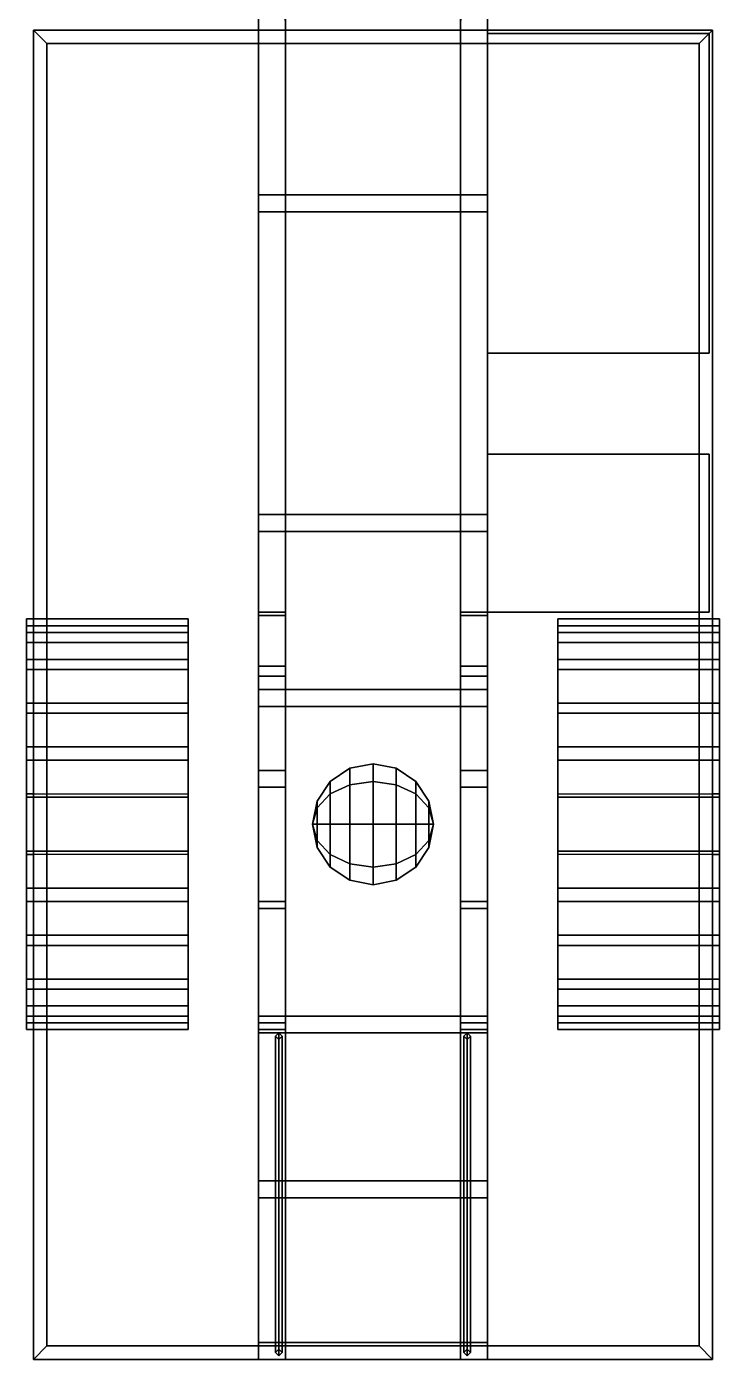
# Model space of a CAD drawing. Extents: x -1.04 to 1.04, y -3.69 to 2.79.
# Drawn here: x -1.03 to 1.03, y -3.69 to 0.27 of the extents above; entities that cross this region are included whole.
import ezdxf

# ---------------------------------------------------------------- set-up
doc = ezdxf.new("R2010")
doc.units = 0
doc.layers.get('0').update_dxf_attribs({"linetype": 'CONTINUOUS'})

msp = doc.modelspace()

# ---------------------------------------------------------------- linework, layer by layer
for points in [[(-0.34, 1.46, 0.47), (-0.34, -1.48, 0.47), (-0.34, -1.47, 0.67), (-0.34, 1.46, 0.67)], [(-0.26, 1.46, 0.47), (-0.26, -1.48, 0.47), (-0.34, -1.48, 0.47), (-0.34, 1.46, 0.47)], [(-0.34, 1.46, 0.67), (-0.34, -1.47, 0.67), (-0.26, -1.47, 0.67), (-0.26, 0.28, 0.67)], [(-0.26, -1.47, 0.67), (-0.26, -1.48, 0.47), (-0.26, 1.46, 0.47), (-0.26, 1.46, 0.67)], [(0.34, 1.46, 0.47), (0.34, -1.48, 0.47), (0.26, -1.48, 0.47), (0.26, 1.46, 0.47)], [(0.26, 1.46, 0.47), (0.26, -1.48, 0.47), (0.26, -1.47, 0.67), (0.26, 1.46, 0.67)], [(0.26, 0.28, 0.67), (0.26, -1.47, 0.67), (0.34, -1.47, 0.67), (0.34, 1.46, 0.67)], [(0.34, -1.47, 0.67), (0.34, -1.48, 0.47), (0.34, 1.46, 0.47), (0.34, 1.46, 0.67)], [(-1.01, 0.26, 1.09), (-1.01, -3.69, 1.09), (-1.01, -3.69, 1.72), (-1.01, 0.26, 1.72)], [(1.01, 0.26, 1.09), (1.01, -3.69, 1.09), (-1.01, -3.69, 1.09), (-1.01, 0.26, 1.09)], [(-0.97, 0.22, 1.72), (-1.01, 0.26, 1.72), (-1.01, -3.69, 1.72), (-0.97, -3.65, 1.72)], [(0.97, 0.22, 1.72), (1.01, 0.26, 1.72), (-1.01, 0.26, 1.72), (-0.97, 0.22, 1.72)], [(-1.01, 0.26, 1.09), (-1.01, 0.26, 1.72), (1.01, 0.26, 1.72), (1.01, 0.26, 1.09)], [(0.34, 0.25, 0.49), (0.34, -0.7, 0.49), (0.34, -0.7, 0.88), (0.34, 0.25, 0.88)], [(0.34, 0.25, 0.88), (0.34, -0.7, 0.88), (1, -0.7, 0.88), (1, 0.25, 0.88)], [(1, 0.25, 0.88), (1, 0.25, 0.49), (0.34, 0.25, 0.49), (0.34, 0.25, 0.88)], [(1, 0.25, 0.49), (1, -0.7, 0.49), (0.34, -0.7, 0.49), (0.34, 0.25, 0.49)], [(0.97, -3.65, 1.72), (1.01, -3.69, 1.72), (1.01, 0.26, 1.72), (0.97, 0.22, 1.72)], [(1, -0.7, 0.88), (1, -0.7, 0.49), (1, 0.25, 0.49), (1, 0.25, 0.88)], [(1.01, 0.26, 1.09), (1.01, 0.26, 1.72), (1.01, -3.69, 1.72), (1.01, -3.69, 1.09)], [(-0.97, 0.22, 1.16), (-0.97, -3.65, 1.16), (0.97, -3.65, 1.16), (0.97, 0.22, 1.16)], [(-0.97, 0.22, 1.16), (-0.97, 0.22, 1.72), (-0.97, -3.65, 1.72), (-0.97, -3.65, 1.16)], [(0.97, 0.22, 1.16), (0.97, 0.22, 1.72), (-0.97, 0.22, 1.72), (-0.97, 0.22, 1.16)], [(0.97, -3.65, 1.16), (0.97, -3.65, 1.72), (0.97, 0.22, 1.72), (0.97, 0.22, 1.16)], [(0.34, -0.7, 0.88), (0.34, -0.7, 0.49), (1, -0.7, 0.49), (1, -0.7, 0.88)], [(0.34, -1, 0.49), (0.34, -1.47, 0.49), (0.34, -1.47, 0.88), (0.34, -1, 0.88)], [(0.34, -1, 0.88), (0.34, -1.47, 0.88), (1, -1.47, 0.88), (1, -1, 0.88)], [(1, -1, 0.88), (1, -1, 0.49), (0.34, -1, 0.49), (0.34, -1, 0.88)], [(1, -1, 0.49), (1, -1.47, 0.49), (0.34, -1.47, 0.49), (0.34, -1, 0.49)], [(1, -1.47, 0.88), (1, -1.47, 0.49), (1, -1, 0.49), (1, -1, 0.88)], [(-1.03, -1.49, 0.53), (-1.03, -1.53, 0.69), (-0.55, -1.53, 0.69), (-0.55, -1.49, 0.53)], [(-1.03, -1.51, 0.52), (-1.03, -1.56, 0.69), (-1.03, -1.53, 0.69), (-1.03, -1.49, 0.53)], [(-1.03, -1.49, 0.43), (-1.03, -1.49, 0.53), (-0.55, -1.49, 0.53), (-0.55, -1.49, 0.43)], [(-1.03, -1.51, 0.43), (-1.03, -1.51, 0.52), (-1.03, -1.49, 0.53), (-1.03, -1.49, 0.43)], [(-0.55, -1.49, 0.43), (-0.55, -1.51, 0.43), (-1.03, -1.51, 0.43), (-1.03, -1.49, 0.43)], [(-0.55, -1.53, 0.69), (-0.55, -1.56, 0.69), (-0.55, -1.51, 0.52), (-0.55, -1.49, 0.53)], [(-0.55, -1.49, 0.53), (-0.55, -1.51, 0.52), (-0.55, -1.51, 0.43), (-0.55, -1.49, 0.43)], [(-0.34, -1.48, 0.47), (-0.34, -1.66, 0.51), (-0.34, -1.63, 0.71), (-0.34, -1.47, 0.67)], [(-0.34, -1.47, 0.67), (-0.34, -1.63, 0.71), (-0.26, -1.63, 0.71), (-0.26, -1.47, 0.67)], [(-0.26, -1.48, 0.47), (-0.26, -1.66, 0.51), (-0.34, -1.66, 0.51), (-0.34, -1.48, 0.47)], [(-0.26, -1.63, 0.71), (-0.26, -1.66, 0.51), (-0.26, -1.48, 0.47), (-0.26, -1.47, 0.67)], [(0.26, -1.48, 0.47), (0.26, -1.66, 0.51), (0.26, -1.63, 0.71), (0.26, -1.47, 0.67)], [(0.26, -1.47, 0.67), (0.26, -1.63, 0.71), (0.34, -1.63, 0.71), (0.34, -1.47, 0.67)], [(0.34, -1.48, 0.47), (0.34, -1.66, 0.51), (0.26, -1.66, 0.51), (0.26, -1.48, 0.47)], [(0.34, -1.63, 0.71), (0.34, -1.66, 0.51), (0.34, -1.48, 0.47), (0.34, -1.47, 0.67)], [(0.34, -1.47, 0.88), (0.34, -1.47, 0.49), (1, -1.47, 0.49), (1, -1.47, 0.88)], [(1.03, -1.49, 0.43), (1.03, -1.51, 0.43), (0.55, -1.51, 0.43), (0.55, -1.49, 0.43)], [(0.55, -1.51, 0.43), (0.55, -1.51, 0.52), (0.55, -1.49, 0.53), (0.55, -1.49, 0.43)], [(0.55, -1.49, 0.43), (0.55, -1.49, 0.53), (1.03, -1.49, 0.53), (1.03, -1.49, 0.43)], [(0.55, -1.51, 0.52), (0.55, -1.56, 0.69), (0.55, -1.53, 0.69), (0.55, -1.49, 0.53)], [(0.55, -1.49, 0.53), (0.55, -1.53, 0.69), (1.03, -1.53, 0.69), (1.03, -1.49, 0.53)], [(1.03, -1.49, 0.53), (1.03, -1.51, 0.52), (1.03, -1.51, 0.43), (1.03, -1.49, 0.43)], [(1.03, -1.53, 0.69), (1.03, -1.56, 0.69), (1.03, -1.51, 0.52), (1.03, -1.49, 0.53)], [(-0.55, -1.51, 0.52), (-0.55, -1.56, 0.69), (-1.03, -1.56, 0.69), (-1.03, -1.51, 0.52)], [(-0.55, -1.51, 0.43), (-0.55, -1.51, 0.52), (-1.03, -1.51, 0.52), (-1.03, -1.51, 0.43)], [(-1.03, -1.56, 0.69), (-1.03, -1.64, 0.83), (-1.03, -1.61, 0.84), (-1.03, -1.53, 0.69)], [(-1.03, -1.53, 0.69), (-1.03, -1.61, 0.84), (-0.55, -1.61, 0.84), (-0.55, -1.53, 0.69)], [(-0.55, -1.61, 0.84), (-0.55, -1.64, 0.83), (-0.55, -1.56, 0.69), (-0.55, -1.53, 0.69)], [(1.03, -1.51, 0.43), (1.03, -1.51, 0.52), (0.55, -1.51, 0.52), (0.55, -1.51, 0.43)], [(1.03, -1.51, 0.52), (1.03, -1.56, 0.69), (0.55, -1.56, 0.69), (0.55, -1.51, 0.52)], [(0.55, -1.56, 0.69), (0.55, -1.64, 0.83), (0.55, -1.61, 0.84), (0.55, -1.53, 0.69)], [(0.55, -1.53, 0.69), (0.55, -1.61, 0.84), (1.03, -1.61, 0.84), (1.03, -1.53, 0.69)], [(1.03, -1.61, 0.84), (1.03, -1.64, 0.83), (1.03, -1.56, 0.69), (1.03, -1.53, 0.69)], [(-0.55, -1.56, 0.69), (-0.55, -1.64, 0.83), (-1.03, -1.64, 0.83), (-1.03, -1.56, 0.69)], [(1.03, -1.56, 0.69), (1.03, -1.64, 0.83), (0.55, -1.64, 0.83), (0.55, -1.56, 0.69)], [(-1.03, -1.64, 0.83), (-1.03, -1.77, 0.95), (-1.03, -1.74, 0.97), (-1.03, -1.61, 0.84)], [(-1.03, -1.61, 0.84), (-1.03, -1.74, 0.97), (-0.55, -1.74, 0.97), (-0.55, -1.61, 0.84)], [(-0.55, -1.74, 0.97), (-0.55, -1.77, 0.95), (-0.55, -1.64, 0.83), (-0.55, -1.61, 0.84)], [(0.55, -1.64, 0.83), (0.55, -1.77, 0.95), (0.55, -1.74, 0.97), (0.55, -1.61, 0.84)], [(0.55, -1.61, 0.84), (0.55, -1.74, 0.97), (1.03, -1.74, 0.97), (1.03, -1.61, 0.84)], [(1.03, -1.74, 0.97), (1.03, -1.77, 0.95), (1.03, -1.64, 0.83), (1.03, -1.61, 0.84)], [(-0.55, -1.64, 0.83), (-0.55, -1.77, 0.95), (-1.03, -1.77, 0.95), (-1.03, -1.64, 0.83)], [(-0.34, -1.66, 0.51), (-0.34, -1.99, 0.71), (-0.34, -1.94, 0.86), (-0.34, -1.63, 0.71)], [(-0.34, -1.63, 0.71), (-0.34, -1.94, 0.86), (-0.26, -1.94, 0.86), (-0.26, -1.63, 0.71)], [(-0.26, -1.66, 0.51), (-0.26, -1.99, 0.71), (-0.34, -1.99, 0.71), (-0.34, -1.66, 0.51)], [(-0.26, -1.94, 0.86), (-0.26, -1.99, 0.71), (-0.26, -1.66, 0.51), (-0.26, -1.63, 0.71)], [(0.26, -1.63, 0.71), (0.26, -1.94, 0.86), (0.34, -1.94, 0.86), (0.34, -1.63, 0.71)], [(0.26, -1.66, 0.51), (0.26, -1.99, 0.71), (0.26, -1.94, 0.86), (0.26, -1.63, 0.71)], [(0.34, -1.66, 0.51), (0.34, -1.99, 0.71), (0.26, -1.99, 0.71), (0.26, -1.66, 0.51)], [(0.34, -1.94, 0.86), (0.34, -1.99, 0.71), (0.34, -1.66, 0.51), (0.34, -1.63, 0.71)], [(1.03, -1.64, 0.83), (1.03, -1.77, 0.95), (0.55, -1.77, 0.95), (0.55, -1.64, 0.83)], [(-1.03, -1.74, 0.97), (-1.03, -1.87, 1.05), (-0.55, -1.87, 1.05), (-0.55, -1.74, 0.97)], [(-1.03, -1.77, 0.95), (-1.03, -1.91, 1.03), (-1.03, -1.87, 1.05), (-1.03, -1.74, 0.97)], [(-0.55, -1.87, 1.05), (-0.55, -1.91, 1.03), (-0.55, -1.77, 0.95), (-0.55, -1.74, 0.97)], [(0.55, -1.77, 0.95), (0.55, -1.91, 1.03), (0.55, -1.87, 1.05), (0.55, -1.74, 0.97)], [(0.55, -1.74, 0.97), (0.55, -1.87, 1.05), (1.03, -1.87, 1.05), (1.03, -1.74, 0.97)], [(1.03, -1.87, 1.05), (1.03, -1.91, 1.03), (1.03, -1.77, 0.95), (1.03, -1.74, 0.97)], [(-0.55, -1.77, 0.95), (-0.55, -1.91, 1.03), (-1.03, -1.91, 1.03), (-1.03, -1.77, 0.95)], [(1.03, -1.77, 0.95), (1.03, -1.91, 1.03), (0.55, -1.91, 1.03), (0.55, -1.77, 0.95)], [(-1.03, -1.91, 1.03), (-1.03, -2.02, 1.06), (-1.03, -2.01, 1.09), (-1.03, -1.87, 1.05)], [(-1.03, -1.87, 1.05), (-1.03, -2.01, 1.09), (-0.55, -2.01, 1.09), (-0.55, -1.87, 1.05)], [(-0.55, -2.01, 1.09), (-0.55, -2.02, 1.06), (-0.55, -1.91, 1.03), (-0.55, -1.87, 1.05)], [(0.55, -1.91, 1.03), (0.55, -2.02, 1.06), (0.55, -2.01, 1.09), (0.55, -1.87, 1.05)], [(0.55, -1.87, 1.05), (0.55, -2.01, 1.09), (1.03, -2.01, 1.09), (1.03, -1.87, 1.05)], [(1.03, -2.01, 1.09), (1.03, -2.02, 1.06), (1.03, -1.91, 1.03), (1.03, -1.87, 1.05)], [(-0.55, -1.91, 1.03), (-0.55, -2.02, 1.06), (-1.03, -2.02, 1.06), (-1.03, -1.91, 1.03)], [(-0.34, -1.99, 0.71), (-0.34, -2.33, 0.71), (-0.34, -2.35, 0.86), (-0.34, -1.94, 0.86)], [(-0.34, -1.94, 0.86), (-0.34, -2.35, 0.86), (-0.26, -2.35, 0.86), (-0.26, -1.94, 0.86)], [(-0.26, -2.35, 0.86), (-0.26, -2.33, 0.71), (-0.26, -1.99, 0.71), (-0.26, -1.94, 0.86)], [(-0.1273, -1.9727, 0.45), (-0.0689, -1.9337, 0.45), (-0.0689, -1.9824, 0.3324), (-0.1273, -2.01, 0.36)], [(-0.1273, -2.01, 0.54), (-0.0689, -1.9824, 0.5676), (-0.0689, -1.9337, 0.45), (-0.1273, -1.9727, 0.45)], [(-0.0689, -1.9337, 0.45), (0, -1.92, 0.45), (0, -1.9727, 0.3227), (-0.0689, -1.9824, 0.3324)], [(-0.0689, -1.9824, 0.5676), (0, -1.9727, 0.5773), (0, -1.92, 0.45), (-0.0689, -1.9337, 0.45)], [(0, -1.92, 0.45), (0.0689, -1.9337, 0.45), (0.0689, -1.9824, 0.3324), (0, -1.9727, 0.3227)], [(0, -1.9727, 0.5773), (0.0689, -1.9824, 0.5676), (0.0689, -1.9337, 0.45), (0, -1.92, 0.45)], [(0.0689, -1.9337, 0.45), (0.1273, -1.9727, 0.45), (0.1273, -2.01, 0.36), (0.0689, -1.9824, 0.3324)], [(0.0689, -1.9824, 0.5676), (0.1273, -2.01, 0.54), (0.1273, -1.9727, 0.45), (0.0689, -1.9337, 0.45)], [(0.26, -1.99, 0.71), (0.26, -2.33, 0.71), (0.26, -2.35, 0.86), (0.26, -1.94, 0.86)], [(0.26, -1.94, 0.86), (0.26, -2.35, 0.86), (0.34, -2.35, 0.86), (0.34, -1.94, 0.86)], [(0.34, -2.35, 0.86), (0.34, -2.33, 0.71), (0.34, -1.99, 0.71), (0.34, -1.94, 0.86)], [(1.03, -1.91, 1.03), (1.03, -2.02, 1.06), (0.55, -2.02, 1.06), (0.55, -1.91, 1.03)], [(-0.1663, -2.0311, 0.45), (-0.1273, -1.9727, 0.45), (-0.1273, -2.01, 0.36), (-0.1663, -2.0513, 0.4013)], [(-0.1663, -2.0513, 0.4987), (-0.1273, -2.01, 0.54), (-0.1273, -1.9727, 0.45), (-0.1663, -2.0311, 0.45)], [(-0.0689, -1.9824, 0.3324), (0, -1.9727, 0.3227), (0, -2.1, 0.27), (-0.0689, -2.1, 0.2837)], [(-0.0689, -2.1, 0.6163), (0, -2.1, 0.63), (0, -1.9727, 0.5773), (-0.0689, -1.9824, 0.5676)], [(0, -1.9727, 0.3227), (0.0689, -1.9824, 0.3324), (0.0689, -2.1, 0.2837), (0, -2.1, 0.27)], [(0, -2.1, 0.63), (0.0689, -2.1, 0.6163), (0.0689, -1.9824, 0.5676), (0, -1.9727, 0.5773)], [(0.1273, -1.9727, 0.45), (0.1663, -2.0311, 0.45), (0.1663, -2.0513, 0.4013), (0.1273, -2.01, 0.36)], [(0.1273, -2.01, 0.54), (0.1663, -2.0513, 0.4987), (0.1663, -2.0311, 0.45), (0.1273, -1.9727, 0.45)], [(-1.03, -2.02, 1.06), (-1.03, -2.18, 1.06), (-1.03, -2.19, 1.09), (-1.03, -2.01, 1.09)], [(-1.03, -2.01, 1.09), (-1.03, -2.19, 1.09), (-1.01, -2.19, 1.09), (-1.01, -2.01, 1.09)], [(-0.55, -2.19, 1.09), (-0.55, -2.18, 1.06), (-0.55, -2.02, 1.06), (-0.55, -2.01, 1.09)], [(-0.26, -1.99, 0.71), (-0.26, -2.33, 0.71), (-0.34, -2.33, 0.71), (-0.34, -1.99, 0.71)], [(-0.1663, -2.0513, 0.4013), (-0.1273, -2.01, 0.36), (-0.1273, -2.1, 0.3227), (-0.1663, -2.1, 0.3811)], [(-0.1663, -2.1, 0.5189), (-0.1273, -2.1, 0.5773), (-0.1273, -2.01, 0.54), (-0.1663, -2.0513, 0.4987)], [(-0.1273, -2.01, 0.36), (-0.0689, -1.9824, 0.3324), (-0.0689, -2.1, 0.2837), (-0.1273, -2.1, 0.3227)], [(-0.1273, -2.1, 0.5773), (-0.0689, -2.1, 0.6163), (-0.0689, -1.9824, 0.5676), (-0.1273, -2.01, 0.54)], [(0.0689, -1.9824, 0.3324), (0.1273, -2.01, 0.36), (0.1273, -2.1, 0.3227), (0.0689, -2.1, 0.2837)], [(0.0689, -2.1, 0.6163), (0.1273, -2.1, 0.5773), (0.1273, -2.01, 0.54), (0.0689, -1.9824, 0.5676)], [(0.1273, -2.01, 0.36), (0.1663, -2.0513, 0.4013), (0.1663, -2.1, 0.3811), (0.1273, -2.1, 0.3227)], [(0.1273, -2.1, 0.5773), (0.1663, -2.1, 0.5189), (0.1663, -2.0513, 0.4987), (0.1273, -2.01, 0.54)], [(0.34, -1.99, 0.71), (0.34, -2.33, 0.71), (0.26, -2.33, 0.71), (0.26, -1.99, 0.71)], [(0.55, -2.02, 1.06), (0.55, -2.18, 1.06), (0.55, -2.19, 1.09), (0.55, -2.01, 1.09)], [(1.01, -2.01, 1.09), (1.01, -2.19, 1.09), (1.03, -2.19, 1.09), (1.03, -2.01, 1.09)], [(1.03, -2.19, 1.09), (1.03, -2.18, 1.06), (1.03, -2.02, 1.06), (1.03, -2.01, 1.09)], [(-0.55, -2.02, 1.06), (-0.55, -2.18, 1.06), (-1.03, -2.18, 1.06), (-1.03, -2.02, 1.06)], [(-0.18, -2.1, 0.45), (-0.1663, -2.0311, 0.45), (-0.1663, -2.0513, 0.4013), (-0.18, -2.1, 0.45)], [(-0.18, -2.1, 0.45), (-0.1663, -2.0513, 0.4987), (-0.1663, -2.0311, 0.45), (-0.18, -2.1, 0.45)], [(-0.18, -2.1, 0.45), (-0.1663, -2.0513, 0.4013), (-0.1663, -2.1, 0.3811), (-0.18, -2.1, 0.45)], [(-0.18, -2.1, 0.45), (-0.1663, -2.1, 0.5189), (-0.1663, -2.0513, 0.4987), (-0.18, -2.1, 0.45)], [(0.1663, -2.0311, 0.45), (0.18, -2.1, 0.45), (0.18, -2.1, 0.45), (0.1663, -2.0513, 0.4013)], [(0.1663, -2.0513, 0.4987), (0.18, -2.1, 0.45), (0.18, -2.1, 0.45), (0.1663, -2.0311, 0.45)], [(0.1663, -2.0513, 0.4013), (0.18, -2.1, 0.45), (0.18, -2.1, 0.45), (0.1663, -2.1, 0.3811)], [(0.1663, -2.1, 0.5189), (0.18, -2.1, 0.45), (0.18, -2.1, 0.45), (0.1663, -2.0513, 0.4987)], [(1.03, -2.02, 1.06), (1.03, -2.18, 1.06), (0.55, -2.18, 1.06), (0.55, -2.02, 1.06)], [(-0.18, -2.1, 0.45), (-0.1663, -2.1, 0.3811), (-0.1663, -2.1487, 0.4013), (-0.18, -2.1, 0.45)], [(-0.18, -2.1, 0.45), (-0.1663, -2.1487, 0.4013), (-0.1663, -2.1689, 0.45), (-0.18, -2.1, 0.45)], [(-0.18, -2.1, 0.45), (-0.1663, -2.1689, 0.45), (-0.1663, -2.1487, 0.4987), (-0.18, -2.1, 0.45)], [(-0.18, -2.1, 0.45), (-0.1663, -2.1487, 0.4987), (-0.1663, -2.1, 0.5189), (-0.18, -2.1, 0.45)], [(-0.1663, -2.1, 0.3811), (-0.1273, -2.1, 0.3227), (-0.1273, -2.19, 0.36), (-0.1663, -2.1487, 0.4013)], [(-0.1663, -2.1487, 0.4987), (-0.1273, -2.19, 0.54), (-0.1273, -2.1, 0.5773), (-0.1663, -2.1, 0.5189)], [(-0.1273, -2.1, 0.3227), (-0.0689, -2.1, 0.2837), (-0.0689, -2.2176, 0.3324), (-0.1273, -2.19, 0.36)], [(-0.1273, -2.19, 0.54), (-0.0689, -2.2176, 0.5676), (-0.0689, -2.1, 0.6163), (-0.1273, -2.1, 0.5773)], [(-0.0689, -2.1, 0.2837), (0, -2.1, 0.27), (0, -2.2273, 0.3227), (-0.0689, -2.2176, 0.3324)], [(-0.0689, -2.2176, 0.5676), (0, -2.2273, 0.5773), (0, -2.1, 0.63), (-0.0689, -2.1, 0.6163)], [(0, -2.1, 0.27), (0.0689, -2.1, 0.2837), (0.0689, -2.2176, 0.3324), (0, -2.2273, 0.3227)], [(0, -2.2273, 0.5773), (0.0689, -2.2176, 0.5676), (0.0689, -2.1, 0.6163), (0, -2.1, 0.63)], [(0.0689, -2.1, 0.2837), (0.1273, -2.1, 0.3227), (0.1273, -2.19, 0.36), (0.0689, -2.2176, 0.3324)], [(0.0689, -2.2176, 0.5676), (0.1273, -2.19, 0.54), (0.1273, -2.1, 0.5773), (0.0689, -2.1, 0.6163)], [(0.1273, -2.1, 0.3227), (0.1663, -2.1, 0.3811), (0.1663, -2.1487, 0.4013), (0.1273, -2.19, 0.36)], [(0.1273, -2.19, 0.54), (0.1663, -2.1487, 0.4987), (0.1663, -2.1, 0.5189), (0.1273, -2.1, 0.5773)], [(0.1663, -2.1, 0.3811), (0.18, -2.1, 0.45), (0.18, -2.1, 0.45), (0.1663, -2.1487, 0.4013)], [(0.1663, -2.1487, 0.4013), (0.18, -2.1, 0.45), (0.18, -2.1, 0.45), (0.1663, -2.1689, 0.45)], [(0.1663, -2.1689, 0.45), (0.18, -2.1, 0.45), (0.18, -2.1, 0.45), (0.1663, -2.1487, 0.4987)], [(0.1663, -2.1487, 0.4987), (0.18, -2.1, 0.45), (0.18, -2.1, 0.45), (0.1663, -2.1, 0.5189)], [(-0.1663, -2.1487, 0.4013), (-0.1273, -2.19, 0.36), (-0.1273, -2.2273, 0.45), (-0.1663, -2.1689, 0.45)], [(-0.1663, -2.1689, 0.45), (-0.1273, -2.2273, 0.45), (-0.1273, -2.19, 0.54), (-0.1663, -2.1487, 0.4987)], [(0.1273, -2.19, 0.36), (0.1663, -2.1487, 0.4013), (0.1663, -2.1689, 0.45), (0.1273, -2.2273, 0.45)], [(0.1273, -2.2273, 0.45), (0.1663, -2.1689, 0.45), (0.1663, -2.1487, 0.4987), (0.1273, -2.19, 0.54)], [(-1.03, -2.19, 1.09), (-1.03, -2.18, 1.06), (-1.03, -2.29, 1.03), (-1.03, -2.33, 1.05)], [(-1.03, -2.29, 1.03), (-1.03, -2.18, 1.06), (-0.55, -2.18, 1.06), (-0.55, -2.29, 1.03)], [(-0.55, -2.33, 1.05), (-0.55, -2.19, 1.09), (-1.03, -2.19, 1.09), (-1.03, -2.33, 1.05)], [(-0.55, -2.29, 1.03), (-0.55, -2.18, 1.06), (-0.55, -2.19, 1.09), (-0.55, -2.33, 1.05)], [(-0.1273, -2.19, 0.36), (-0.0689, -2.2176, 0.3324), (-0.0689, -2.2663, 0.45), (-0.1273, -2.2273, 0.45)], [(-0.1273, -2.2273, 0.45), (-0.0689, -2.2663, 0.45), (-0.0689, -2.2176, 0.5676), (-0.1273, -2.19, 0.54)], [(-0.0689, -2.2176, 0.3324), (0, -2.2273, 0.3227), (0, -2.28, 0.45), (-0.0689, -2.2663, 0.45)], [(-0.0689, -2.2663, 0.45), (0, -2.28, 0.45), (0, -2.2273, 0.5773), (-0.0689, -2.2176, 0.5676)], [(0, -2.2273, 0.3227), (0.0689, -2.2176, 0.3324), (0.0689, -2.2663, 0.45), (0, -2.28, 0.45)], [(0, -2.28, 0.45), (0.0689, -2.2663, 0.45), (0.0689, -2.2176, 0.5676), (0, -2.2273, 0.5773)], [(0.0689, -2.2176, 0.3324), (0.1273, -2.19, 0.36), (0.1273, -2.2273, 0.45), (0.0689, -2.2663, 0.45)], [(0.0689, -2.2663, 0.45), (0.1273, -2.2273, 0.45), (0.1273, -2.19, 0.54), (0.0689, -2.2176, 0.5676)], [(0.55, -2.19, 1.09), (0.55, -2.18, 1.06), (0.55, -2.29, 1.03), (0.55, -2.33, 1.05)], [(0.55, -2.29, 1.03), (0.55, -2.18, 1.06), (1.03, -2.18, 1.06), (1.03, -2.29, 1.03)], [(1.03, -2.33, 1.05), (1.03, -2.19, 1.09), (0.55, -2.19, 1.09), (0.55, -2.33, 1.05)], [(1.03, -2.29, 1.03), (1.03, -2.18, 1.06), (1.03, -2.19, 1.09), (1.03, -2.33, 1.05)], [(-1.03, -2.33, 1.05), (-1.03, -2.29, 1.03), (-1.03, -2.43, 0.95), (-1.03, -2.46, 0.97)], [(-1.03, -2.43, 0.95), (-1.03, -2.29, 1.03), (-0.55, -2.29, 1.03), (-0.55, -2.43, 0.95)], [(-0.55, -2.43, 0.95), (-0.55, -2.29, 1.03), (-0.55, -2.33, 1.05), (-0.55, -2.46, 0.97)], [(0.55, -2.33, 1.05), (0.55, -2.29, 1.03), (0.55, -2.43, 0.95), (0.55, -2.46, 0.97)], [(0.55, -2.43, 0.95), (0.55, -2.29, 1.03), (1.03, -2.29, 1.03), (1.03, -2.43, 0.95)], [(1.03, -2.43, 0.95), (1.03, -2.29, 1.03), (1.03, -2.33, 1.05), (1.03, -2.46, 0.97)], [(-0.55, -2.46, 0.97), (-0.55, -2.33, 1.05), (-1.03, -2.33, 1.05), (-1.03, -2.46, 0.97)], [(-0.34, -2.33, 0.71), (-0.34, -2.69, 0.59), (-0.34, -2.71, 0.74), (-0.34, -2.35, 0.86)], [(-0.26, -2.33, 0.71), (-0.26, -2.69, 0.59), (-0.34, -2.69, 0.59), (-0.34, -2.33, 0.71)], [(-0.26, -2.71, 0.74), (-0.26, -2.69, 0.59), (-0.26, -2.33, 0.71), (-0.26, -2.35, 0.86)], [(0.26, -2.33, 0.71), (0.26, -2.69, 0.59), (0.26, -2.71, 0.74), (0.26, -2.35, 0.86)], [(0.34, -2.33, 0.71), (0.34, -2.69, 0.59), (0.26, -2.69, 0.59), (0.26, -2.33, 0.71)], [(0.34, -2.71, 0.74), (0.34, -2.69, 0.59), (0.34, -2.33, 0.71), (0.34, -2.35, 0.86)], [(1.03, -2.46, 0.97), (1.03, -2.33, 1.05), (0.55, -2.33, 1.05), (0.55, -2.46, 0.97)], [(-0.34, -2.35, 0.86), (-0.34, -2.71, 0.74), (-0.26, -2.71, 0.74), (-0.26, -2.35, 0.86)], [(0.26, -2.35, 0.86), (0.26, -2.71, 0.74), (0.34, -2.71, 0.74), (0.34, -2.35, 0.86)], [(-1.03, -2.46, 0.97), (-1.03, -2.43, 0.95), (-1.03, -2.56, 0.83), (-1.03, -2.59, 0.84)], [(-1.03, -2.56, 0.83), (-1.03, -2.43, 0.95), (-0.55, -2.43, 0.95), (-0.55, -2.56, 0.83)], [(-0.55, -2.56, 0.83), (-0.55, -2.43, 0.95), (-0.55, -2.46, 0.97), (-0.55, -2.59, 0.84)], [(0.55, -2.46, 0.97), (0.55, -2.43, 0.95), (0.55, -2.56, 0.83), (0.55, -2.59, 0.84)], [(0.55, -2.56, 0.83), (0.55, -2.43, 0.95), (1.03, -2.43, 0.95), (1.03, -2.56, 0.83)], [(1.03, -2.56, 0.83), (1.03, -2.43, 0.95), (1.03, -2.46, 0.97), (1.03, -2.59, 0.84)], [(-0.55, -2.59, 0.84), (-0.55, -2.46, 0.97), (-1.03, -2.46, 0.97), (-1.03, -2.59, 0.84)], [(1.03, -2.59, 0.84), (1.03, -2.46, 0.97), (0.55, -2.46, 0.97), (0.55, -2.59, 0.84)], [(-1.03, -2.59, 0.84), (-1.03, -2.56, 0.83), (-1.03, -2.64, 0.69), (-1.03, -2.67, 0.69)], [(-1.03, -2.64, 0.69), (-1.03, -2.56, 0.83), (-0.55, -2.56, 0.83), (-0.55, -2.64, 0.69)], [(-0.55, -2.64, 0.69), (-0.55, -2.56, 0.83), (-0.55, -2.59, 0.84), (-0.55, -2.67, 0.69)], [(0.55, -2.59, 0.84), (0.55, -2.56, 0.83), (0.55, -2.64, 0.69), (0.55, -2.67, 0.69)], [(0.55, -2.64, 0.69), (0.55, -2.56, 0.83), (1.03, -2.56, 0.83), (1.03, -2.64, 0.69)], [(1.03, -2.64, 0.69), (1.03, -2.56, 0.83), (1.03, -2.59, 0.84), (1.03, -2.67, 0.69)], [(-0.55, -2.67, 0.69), (-0.55, -2.59, 0.84), (-1.03, -2.59, 0.84), (-1.03, -2.67, 0.69)], [(1.03, -2.67, 0.69), (1.03, -2.59, 0.84), (0.55, -2.59, 0.84), (0.55, -2.67, 0.69)], [(-1.03, -2.67, 0.69), (-1.03, -2.64, 0.69), (-1.03, -2.69, 0.52), (-1.03, -2.71, 0.53)], [(-1.03, -2.69, 0.52), (-1.03, -2.64, 0.69), (-0.55, -2.64, 0.69), (-0.55, -2.69, 0.52)], [(-0.55, -2.69, 0.52), (-0.55, -2.64, 0.69), (-0.55, -2.67, 0.69), (-0.55, -2.71, 0.53)], [(0.55, -2.67, 0.69), (0.55, -2.64, 0.69), (0.55, -2.69, 0.52), (0.55, -2.71, 0.53)], [(0.55, -2.69, 0.52), (0.55, -2.64, 0.69), (1.03, -2.64, 0.69), (1.03, -2.69, 0.52)], [(1.03, -2.69, 0.52), (1.03, -2.64, 0.69), (1.03, -2.67, 0.69), (1.03, -2.71, 0.53)], [(-0.55, -2.71, 0.53), (-0.55, -2.67, 0.69), (-1.03, -2.67, 0.69), (-1.03, -2.71, 0.53)], [(-1.03, -2.71, 0.53), (-1.03, -2.69, 0.52), (-1.03, -2.69, 0.43), (-1.03, -2.71, 0.43)], [(-1.03, -2.69, 0.43), (-1.03, -2.69, 0.52), (-0.55, -2.69, 0.52), (-0.55, -2.69, 0.43)], [(-1.03, -2.71, 0.43), (-1.03, -2.69, 0.43), (-0.55, -2.69, 0.43), (-0.55, -2.71, 0.43)], [(-0.55, -2.69, 0.43), (-0.55, -2.69, 0.52), (-0.55, -2.71, 0.53), (-0.55, -2.71, 0.43)], [(-0.34, -2.69, 0.59), (-0.34, -3.69, 0.59), (-0.34, -3.69, 0.74), (-0.34, -2.71, 0.74)], [(-0.26, -2.69, 0.59), (-0.26, -3.69, 0.59), (-0.34, -3.69, 0.59), (-0.34, -2.69, 0.59)], [(-0.26, -3.69, 0.74), (-0.26, -3.69, 0.59), (-0.26, -2.69, 0.59), (-0.26, -2.71, 0.74)], [(0.26, -2.69, 0.59), (0.26, -3.69, 0.59), (0.26, -3.69, 0.74), (0.26, -2.71, 0.74)], [(0.34, -2.69, 0.59), (0.34, -3.69, 0.59), (0.26, -3.69, 0.59), (0.26, -2.69, 0.59)], [(0.34, -3.69, 0.74), (0.34, -3.69, 0.59), (0.34, -2.69, 0.59), (0.34, -2.71, 0.74)], [(1.03, -2.71, 0.53), (1.03, -2.67, 0.69), (0.55, -2.67, 0.69), (0.55, -2.71, 0.53)], [(0.55, -2.71, 0.53), (0.55, -2.69, 0.52), (0.55, -2.69, 0.43), (0.55, -2.71, 0.43)], [(0.55, -2.69, 0.43), (0.55, -2.69, 0.52), (1.03, -2.69, 0.52), (1.03, -2.69, 0.43)], [(0.55, -2.71, 0.43), (0.55, -2.69, 0.43), (1.03, -2.69, 0.43), (1.03, -2.71, 0.43)], [(1.03, -2.69, 0.43), (1.03, -2.69, 0.52), (1.03, -2.71, 0.53), (1.03, -2.71, 0.43)], [(-0.55, -2.71, 0.43), (-0.55, -2.71, 0.53), (-1.03, -2.71, 0.53), (-1.03, -2.71, 0.43)], [(-0.34, -2.71, 0.74), (-0.34, -3.69, 0.74), (-0.26, -3.69, 0.74), (-0.26, -2.71, 0.74)], [(-0.28, -2.72, 0.36), (-0.29, -2.73, 0.37), (-0.29, -2.73, 0.59), (-0.28, -2.72, 0.59)], [(-0.28, -3.68, 0.36), (-0.29, -3.67, 0.37), (-0.29, -2.73, 0.37), (-0.28, -2.72, 0.36)], [(-0.29, -2.73, 0.37), (-0.28, -2.74, 0.38), (-0.28, -2.74, 0.59), (-0.29, -2.73, 0.59)], [(-0.29, -3.67, 0.37), (-0.28, -3.66, 0.38), (-0.28, -2.74, 0.38), (-0.29, -2.73, 0.37)], [(-0.27, -2.73, 0.37), (-0.28, -2.72, 0.36), (-0.28, -2.72, 0.59), (-0.27, -2.73, 0.59)], [(-0.27, -3.67, 0.37), (-0.28, -3.68, 0.36), (-0.28, -2.72, 0.36), (-0.27, -2.73, 0.37)], [(-0.28, -2.74, 0.38), (-0.27, -2.73, 0.37), (-0.27, -2.73, 0.59), (-0.28, -2.74, 0.59)], [(-0.28, -3.66, 0.38), (-0.27, -3.67, 0.37), (-0.27, -2.73, 0.37), (-0.28, -2.74, 0.38)], [(0.26, -2.71, 0.74), (0.26, -3.69, 0.74), (0.34, -3.69, 0.74), (0.34, -2.71, 0.74)], [(0.28, -2.72, 0.36), (0.27, -2.73, 0.37), (0.27, -2.73, 0.59), (0.28, -2.72, 0.59)], [(0.28, -3.68, 0.36), (0.27, -3.67, 0.37), (0.27, -2.73, 0.37), (0.28, -2.72, 0.36)], [(0.27, -2.73, 0.37), (0.28, -2.74, 0.38), (0.28, -2.74, 0.59), (0.27, -2.73, 0.59)], [(0.27, -3.67, 0.37), (0.28, -3.66, 0.38), (0.28, -2.74, 0.38), (0.27, -2.73, 0.37)], [(0.29, -2.73, 0.37), (0.28, -2.72, 0.36), (0.28, -2.72, 0.59), (0.29, -2.73, 0.59)], [(0.29, -3.67, 0.37), (0.28, -3.68, 0.36), (0.28, -2.72, 0.36), (0.29, -2.73, 0.37)], [(0.28, -2.74, 0.38), (0.29, -2.73, 0.37), (0.29, -2.73, 0.59), (0.28, -2.74, 0.59)], [(0.28, -3.66, 0.38), (0.29, -3.67, 0.37), (0.29, -2.73, 0.37), (0.28, -2.74, 0.38)], [(1.03, -2.71, 0.43), (1.03, -2.71, 0.53), (0.55, -2.71, 0.53), (0.55, -2.71, 0.43)], [(-0.97, -3.65, 1.72), (-1.01, -3.69, 1.72), (1.01, -3.69, 1.72), (0.97, -3.65, 1.72)], [(-0.97, -3.65, 1.16), (-0.97, -3.65, 1.72), (0.97, -3.65, 1.72), (0.97, -3.65, 1.16)], [(-0.28, -3.66, 0.38), (-0.29, -3.67, 0.37), (-0.29, -3.67, 0.59), (-0.28, -3.66, 0.59)], [(-0.29, -3.67, 0.37), (-0.28, -3.68, 0.36), (-0.28, -3.68, 0.59), (-0.29, -3.67, 0.59)], [(-0.27, -3.67, 0.37), (-0.28, -3.66, 0.38), (-0.28, -3.66, 0.59), (-0.27, -3.67, 0.59)], [(-0.28, -3.68, 0.36), (-0.27, -3.67, 0.37), (-0.27, -3.67, 0.59), (-0.28, -3.68, 0.59)], [(0.28, -3.66, 0.38), (0.27, -3.67, 0.37), (0.27, -3.67, 0.59), (0.28, -3.66, 0.59)], [(0.27, -3.67, 0.37), (0.28, -3.68, 0.36), (0.28, -3.68, 0.59), (0.27, -3.67, 0.59)], [(0.29, -3.67, 0.37), (0.28, -3.66, 0.38), (0.28, -3.66, 0.59), (0.29, -3.67, 0.59)], [(0.28, -3.68, 0.36), (0.29, -3.67, 0.37), (0.29, -3.67, 0.59), (0.28, -3.68, 0.59)], [(-1.01, -3.69, 1.72), (-1.01, -3.69, 1.09), (1.01, -3.69, 1.09), (1.01, -3.69, 1.72)], [(-0.34, -3.69, 0.74), (-0.34, -3.69, 0.59), (-0.26, -3.69, 0.59), (-0.26, -3.69, 0.74)], [(0.26, -3.69, 0.74), (0.26, -3.69, 0.59), (0.34, -3.69, 0.59), (0.34, -3.69, 0.74)]]:
    msp.add_3dface(points)
at = {"color": 1}
for points in [[(-0.34, -0.23, 0.67), (-0.34, -0.28, 0.67), (-0.34, -0.28, 1.09), (-0.34, -0.23, 1.09)], [(0.34, -0.23, 1.09), (0.34, -0.23, 0.67), (-0.34, -0.23, 0.67), (-0.34, -0.23, 1.09)], [(0.26, -0.23, 0.67), (0.26, -0.28, 0.67), (-0.26, -0.28, 0.67), (-0.26, -0.23, 0.67)], [(0.34, -0.28, 1.09), (0.34, -0.28, 0.67), (0.34, -0.23, 0.67), (0.34, -0.23, 1.09)], [(-0.34, -0.28, 1.09), (-0.34, -0.28, 0.67), (0.34, -0.28, 0.67), (0.34, -0.28, 1.09)], [(0.34, -1.18, 1.09), (0.34, -1.18, 0.67), (-0.34, -1.18, 0.67), (-0.34, -1.18, 1.09)], [(-0.34, -1.18, 0.67), (-0.34, -1.23, 0.67), (-0.34, -1.23, 1.09), (-0.34, -1.18, 1.09)], [(0.26, -1.18, 0.67), (0.26, -1.23, 0.67), (-0.26, -1.23, 0.67), (-0.26, -1.18, 0.67)], [(0.34, -1.23, 1.09), (0.34, -1.23, 0.67), (0.34, -1.18, 0.67), (0.34, -1.18, 1.09)], [(-0.34, -1.23, 1.09), (-0.34, -1.23, 0.67), (0.34, -1.23, 0.67), (0.34, -1.23, 1.09)], [(0.34, -1.7, 1.09), (0.34, -1.7, 0.7439), (-0.34, -1.7, 0.7439), (-0.34, -1.7, 1.09)], [(-0.34, -1.7, 0.7439), (-0.34, -1.75, 0.7681), (-0.34, -1.75, 1.09), (-0.34, -1.7, 1.09)], [(0.26, -1.7, 0.7439), (0.26, -1.75, 0.7681), (-0.26, -1.75, 0.7681), (-0.26, -1.7, 0.7439)], [(0.34, -1.75, 1.09), (0.34, -1.75, 0.7681), (0.34, -1.7, 0.7439), (0.34, -1.7, 1.09)], [(-0.34, -1.75, 1.09), (-0.34, -1.75, 0.7681), (0.34, -1.75, 0.7681), (0.34, -1.75, 1.09)], [(-0.34, -2.67, 0.74), (-0.34, -2.72, 0.74), (-0.34, -2.72, 1.09), (-0.34, -2.67, 1.09)], [(0.34, -2.67, 1.09), (0.34, -2.67, 0.74), (-0.34, -2.67, 0.74), (-0.34, -2.67, 1.09)], [(0.26, -2.67, 0.74), (0.26, -2.72, 0.74), (-0.26, -2.72, 0.74), (-0.26, -2.67, 0.74)], [(0.34, -2.72, 1.09), (0.34, -2.72, 0.74), (0.34, -2.67, 0.74), (0.34, -2.67, 1.09)], [(-0.34, -2.72, 1.09), (-0.34, -2.72, 0.74), (0.34, -2.72, 0.74), (0.34, -2.72, 1.09)], [(0.34, -3.16, 1.09), (0.34, -3.16, 0.74), (-0.34, -3.16, 0.74), (-0.34, -3.16, 1.09)], [(-0.34, -3.16, 0.74), (-0.34, -3.21, 0.74), (-0.34, -3.21, 1.09), (-0.34, -3.16, 1.09)], [(0.26, -3.16, 0.74), (0.26, -3.21, 0.74), (-0.26, -3.21, 0.74), (-0.26, -3.16, 0.74)], [(0.34, -3.21, 1.09), (0.34, -3.21, 0.74), (0.34, -3.16, 0.74), (0.34, -3.16, 1.09)], [(-0.34, -3.21, 1.09), (-0.34, -3.21, 0.74), (0.34, -3.21, 0.74), (0.34, -3.21, 1.09)], [(-0.34, -3.64, 0.74), (-0.34, -3.69, 0.74), (-0.34, -3.69, 1.09), (-0.34, -3.64, 1.09)], [(0.34, -3.64, 1.09), (0.34, -3.64, 0.74), (-0.34, -3.64, 0.74), (-0.34, -3.64, 1.09)], [(0.26, -3.64, 0.74), (0.26, -3.69, 0.74), (-0.26, -3.69, 0.74), (-0.26, -3.64, 0.74)], [(0.34, -3.69, 1.09), (0.34, -3.69, 0.74), (0.34, -3.64, 0.74), (0.34, -3.64, 1.09)], [(-0.34, -3.69, 1.09), (-0.34, -3.69, 0.74), (0.34, -3.69, 0.74), (0.34, -3.69, 1.09)]]:
    msp.add_3dface(points, dxfattribs=at)

doc.saveas('drawing.dxf')
